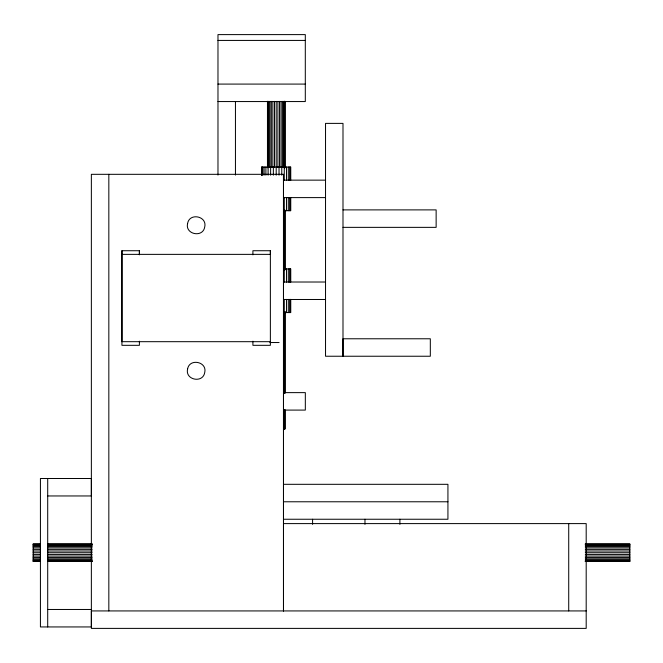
<?xml version="1.0" encoding="UTF-8"?>
<svg xmlns="http://www.w3.org/2000/svg" width="663" height="663" viewBox="0 0 663 663"><rect width="100%" height="100%" fill="white"/><g stroke="black" fill="none" stroke-linecap="round" stroke-linejoin="round"><path stroke-width="0.99" d="M47.703 626.941L47.703 478.495M139.396 254.841L139.396 250.73L121.926 250.73L121.926 341.685L270.371 341.685M139.396 254.368L139.396 250.73M217.978 175.098L217.978 34.609L305.303 34.609L305.303 101.555L217.978 101.555M262.747 175.165L262.747 167.043M264.098 175.165L264.098 167.043M265.904 175.165L265.904 167.043M267.628 167.499L267.628 101.348M268.109 175.165L268.125 101.348M268.938 167.499L268.938 101.348M270.023 167.499L270.023 101.348M252.91 254.841L252.91 250.73L270.371 250.73L270.371 254.368L121.926 254.368M270.628 175.165L270.628 167.043M271.341 167.499L271.341 101.348M272.858 167.499L272.858 101.348M273.355 175.165L273.355 167.043M274.49 167.499L274.49 101.348M276.198 175.165L276.198 101.348M277.896 167.499L277.896 101.348M279.032 175.165L279.032 167.043M279.537 167.499L279.537 101.348M283.474 174.319L283.474 610.93L283.474 174.319L91.361 174.319L91.361 628.391L586.191 628.391L586.191 523.604L283.474 523.604M284.759 410.405L284.759 429.011L284.759 409.709M325.533 180.145L325.533 123.384L342.995 123.384L342.995 356.238L342.995 338.776L430.32 338.776L430.32 356.238L325.533 356.238L325.533 180.145L283.416 180.145M217.978 40.426L305.303 40.426M217.978 84.085L305.303 84.085M283.416 197.607L325.533 197.607M342.995 209.889L436.138 209.889L436.138 227.359L342.995 227.359M284.278 268.921L290.75 268.921L290.75 282.123M283.416 282.015L325.533 282.015M283.416 299.485L325.533 299.485M284.278 312.58L290.75 312.58L290.75 299.378M269.858 342.531L279.106 342.531M283.747 392.629L305.328 392.629L305.328 410.09L283.747 410.09M283.457 429.011L284.924 429.011L284.924 409.709M283.424 484.313L447.931 484.313L447.931 519.245L283.424 519.245M47.703 495.957L91.361 495.957L91.361 478.495L40.426 478.495L40.426 626.941L91.361 626.941L91.361 610.93L586.191 610.93M283.424 501.775L447.931 501.775M40.402 543.983L33.15 543.983L33.15 561.445L40.402 561.445M47.653 543.983L92.248 543.983M585.255 543.983L629.85 543.983L629.85 561.445L585.255 561.445M33.15 544.149L40.402 544.149M47.703 544.149L92.248 544.149M585.305 544.149L629.85 544.149M33.15 544.646L40.402 544.646M47.703 544.646L92.248 544.646M585.305 544.646L629.85 544.646M33.15 545.458L40.402 545.458M47.703 545.458L92.248 545.458M585.305 545.458L629.85 545.458M33.15 546.544L40.402 546.544M47.703 546.544L92.248 546.544M585.305 546.544L629.85 546.544M33.15 547.862L40.402 547.862M47.703 547.862L92.248 547.862M585.305 547.862L629.85 547.862M33.15 549.37L40.402 549.37M47.703 549.37L92.248 549.37M585.305 549.37L629.85 549.37M33.15 551.011L40.402 551.011M47.703 551.011L92.248 551.011M585.305 551.011L629.85 551.011M33.15 552.718L40.402 552.718M47.703 552.718L92.248 552.718M585.305 552.718L629.85 552.718M33.15 554.417L40.402 554.417M47.703 554.417L92.248 554.417M585.305 554.417L629.85 554.417M33.15 556.058L40.402 556.058M47.703 556.058L92.248 556.058M585.305 556.058L629.85 556.058M33.15 557.566L40.402 557.566M47.703 557.566L92.248 557.566M585.305 557.566L629.85 557.566M33.15 558.892L40.402 558.892M47.703 558.892L92.248 558.892M585.305 558.892L629.85 558.892M33.15 559.978L40.402 559.978M47.703 559.978L92.248 559.978M585.305 559.978L629.85 559.978M33.15 560.782L40.402 560.782M47.703 560.782L92.248 560.782M585.305 560.782L629.85 560.782M33.15 561.279L40.402 561.279M47.653 561.279L92.248 561.279M585.255 561.279L629.85 561.279M47.653 561.445L92.248 561.445M47.703 609.471L91.361 609.471M568.721 523.604L568.721 610.93M399.905 519.245L399.905 524.35M364.973 519.245L364.973 524.35M312.58 519.245L312.58 524.35M290.75 180.245L290.75 167.043L261.645 167.043L261.645 175.165M290.75 197.508L290.75 210.701L284.278 210.701L284.278 197.508M290.469 167.043L290.469 180.245M290.469 197.508L290.469 210.701M290.469 268.921L290.469 282.123M290.469 299.378L290.469 312.58M289.64 167.043L289.64 180.245M289.64 197.508L289.64 210.701M289.64 268.921L289.64 282.123M289.64 299.378L289.64 312.58M288.297 167.043L288.297 180.245M288.297 197.508L288.297 210.701M288.297 268.921L288.297 282.123M288.297 299.378L288.297 312.58M286.491 167.043L286.491 180.245M286.491 197.508L286.491 210.701M286.491 268.921L286.491 282.123M286.491 299.378L286.491 312.58M284.924 101.348L284.924 167.78M284.924 210.171L284.924 269.833M284.924 311.494L284.924 393.167M284.261 101.348L284.278 180.245M284.261 210.909L284.278 282.123M284.278 299.378L284.261 392.836M284.261 410.405L284.261 429.011M283.457 101.348L283.457 167.499M282.372 101.348L282.372 167.499M281.767 167.043L281.767 175.165M281.046 101.348L281.046 167.499M270.371 250.73L270.371 345.324L252.91 345.324L252.91 341.213M267.462 101.348L267.462 167.78M235.448 101.555L235.448 175.098M139.396 341.213L139.396 345.324L121.926 345.324L121.926 250.73M108.831 174.319L108.831 610.93M261.918 167.043L261.918 175.165L261.918 167.043M284.759 311.494L284.759 393.167L284.759 311.494M284.759 210.171L284.759 269.833L284.759 210.171M284.759 101.348L284.759 167.78L284.759 101.348M187.588 223.555C184.927 234.487 202.986 238.075 204.718 226.961C207.378 216.03 189.311 212.442 187.588 223.555M187.588 369.092C184.927 380.023 202.986 383.612 204.718 372.498C207.378 361.567 189.311 357.979 187.588 369.092"/></g></svg>
